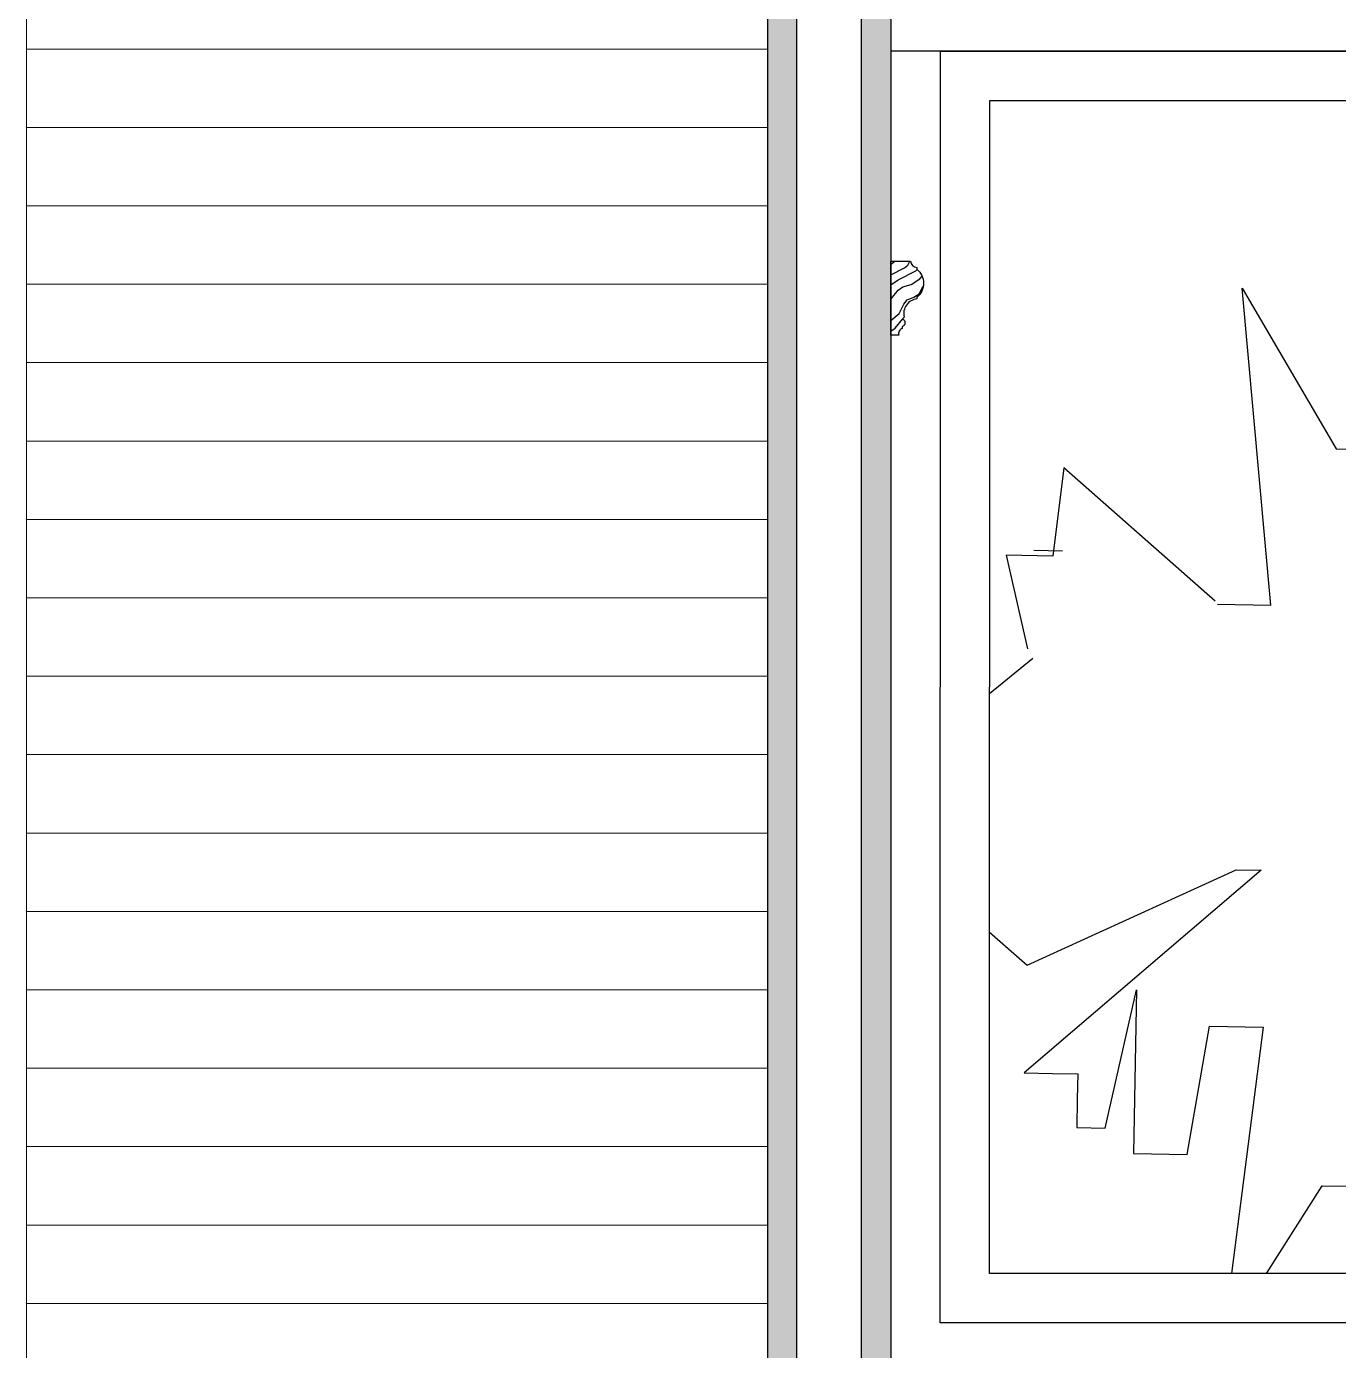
# Model space of a CAD drawing. Header units: millimetres. Extents: x 92928 to 223128, y -11456 to 21098.
# Drawn here: x 185478 to 186010, y 18386 to 18923 of the extents above; entities that cross this region are included whole.
import ezdxf
from ezdxf.xclip import XClip

# ---------------------------------------------------------------- set-up
doc = ezdxf.new("R2010")
doc.units = ezdxf.units.MM
doc.header["$XCLIPFRAME"] = 0
doc.layers.add('_ACM-A-WALL-HACH', color=251, linetype='Continuous', lineweight=9)
doc.layers.add('I-WALL', color=6, linetype='Continuous', lineweight=13)
for name, color, linetype in [('I-DETL-LW01', 1, 'Continuous'), ('I-DETL-LW02', 2, 'Continuous'), ('I-DETL-LW251', 251, 'Continuous'), ('I-PL-IDS-MILL', 40, 'Continuous'), ('PE-尺寸标注', 44, 'Continuous')]:
    doc.layers.add(name, color=color, linetype=linetype)

# ---------------------------------------------------------------- blocks, each defined once
blk = doc.blocks.new('2008092313492155')
at = {"color": 8, "linetype": 'Continuous'}
for p, q in [((934.3628767070913, 242.25947755372), (896.3226630103236, 177.247922479939)), ((922.6805428049483, 113.9186893494398), (934.3628767070913, 242.25947755372)), ((896.3226630103236, 177.247922479939), (886.191026899025, 177.0589836783975)), ((896.3226630103236, 177.247922479939), (896.3226630103236, 177.247922479939)), ((1018.71149026497, 136.1230512558604), (1007.132477566331, 135.9071211969558)), ((1018.71149026497, 136.1230512558604), (1018.71149026497, 136.1230512558604)), ((944.3911916148791, 114.3235582098851), (922.6805428049483, 113.9186893494398)), ((1074.341628242495, 47.21690674261026), (1019.126260127166, 92.40440281343217)), ((1019.126260127166, 92.40440281343217), (1019.126260127166, 92.40440281343217)), ((1074.935980165901, 15.34543639953245), (1021.443765497577, -31.86928214394538)), ((936.7518185473527, 6.740192356889565), (926.6201824360469, 6.551253555348012)), ((926.6201824360469, 6.551253555348012), (926.6201824360469, 6.551253555348012)), ((926.6201824360469, 6.551253555348012), (1022.65928284105, -75.57299792714821)), ((936.7518185473527, 6.740192356889565), (936.7518185473527, 6.740192356889565)), ((1021.443765497577, -31.86928214394538), (936.7518185473527, 6.740192356889565)), ((1021.443765497577, -31.86928214394538), (1021.443765497577, -31.86928214394538)), ((977.1463284875572, -41.8609103425888), (978.3840175078367, -108.230627256622)), ((989.7742182920192, -97.88986526778353), (977.1463284875572, -41.8609103425888)), ((947.5778892178641, -56.55960737994337), (925.8672404079334, -56.96447624038865)), ((925.8672404079334, -56.96447624038865), (942.3264883904048, -184.7804689727172)), ((947.5778892178641, -56.55960737994337), (947.5778892178641, -56.55960737994337)), ((956.6733686979205, -108.6354961170682), (947.5778892178641, -56.55960737994337)), ((1011.080270142411, -75.78892798605284), (1000.948634031112, -75.9778667875944)), ((1000.948634031112, -75.9778667875944), (1000.948634031112, -75.9778667875944)), ((1000.948634031112, -75.9778667875944), (1001.137445945562, -86.10269871752735)), ((1022.65928284105, -75.57299792714821), (1011.080270142411, -75.78892798605284)), ((1011.080270142411, -75.78892798605284), (1011.080270142411, -75.78892798605284)), ((1022.65928284105, -75.57299792714821), (1022.65928284105, -75.57299792714821)), ((1001.137445945562, -86.10269871752735), (1001.137445945562, -86.10269871752735)), ((1001.137445945562, -86.10269871752735), (1001.353230990637, -97.6739352088789)), ((1001.353230990637, -97.6739352088789), (989.7742182920192, -97.88986526778353)), ((989.7742182920192, -97.88986526778353), (989.7742182920192, -97.88986526778353)), ((1001.353230990637, -97.6739352088789), (1001.353230990637, -97.6739352088789)), ((978.3840175078367, -108.230627256622), (956.6733686979205, -108.6354961170682)), ((956.6733686979205, -108.6354961170682), (956.6733686979205, -108.6354961170682)), ((901.8888434245164, -121.2324003882231), (891.7572073132178, -121.4213391897647)), ((942.3264883904048, -184.7804689727172), (901.8888434245164, -121.2324003882231)), ((901.8888434245164, -121.2324003882231), (901.8888434245164, -121.2324003882231))]:
    blk.add_line(p, q, dxfattribs=at)
at = {"color": 8}
blk.add_lwpolyline([(945.224826200254, 115.5229542914949), (1006.603328424804, 169.5657604912021), (1011.052188027243, 133.7535291302856), (1029.950599603573, 134.1059542662688), (1021.205768777421, 96.15840652144016)], dxfattribs=at)
blk = doc.blocks.new('K_1224000099')
at = {"layer": '_ACM-A-WALL-HACH'}
h = blk.add_hatch(dxfattribs=at)
h.set_pattern_fill('ANSI31', color=256, scale=10, angle=45)
h.set_pattern_definition([(90, (-57350, -73763.15121848763), (-31.75, 0), [])])
h.paths.add_polyline_path([(1970, -1123.151218487503), (4380.000000000466, -1123.151218487503), (4380.000000000466, -1423.151218487634), (1970, -1423.151218487634)])
at = {"layer": 'I-DETL-LW251'}
h = blk.add_hatch(dxfattribs=at)
h.set_pattern_fill('ANSI38', color=250, angle=-270.0000000000001)
h.set_pattern_definition([(134.9999999999999, (6537.134210259799, -37234.99716026623), (-2.24506403026729, -2.245064030267287), []), (224.9999999999999, (6537.134210259799, -37234.99716026623), (-2.245064030267293, -6.735192090801863), [7.9375, -4.7625])])
h.paths.add_polyline_path([(2060, -1435.151198237698), (2059.999999999971, -1423.15119823772), (4290.000121234392, -1423.15119823772), (4290.000121234392, -1435.15119823772)])
at = {"layer": 'PE-尺寸标注'}
h = blk.add_hatch(dxfattribs=at)
h.set_pattern_fill('木纹面1', color=250, scale=5.000000000000001, angle=-1.272221872585407e-14, style=0, pattern_type=2)
h.set_pattern_definition([(63.43494882, (-15016.49509797862, 89965.84756453798), (19.9999999776412, -1.019978660492269e-09), [4.621368350000001, -17.7393114]), (40.60129464999999, (-15029.65213732864, 89983.14153078798), (19.99999998960277, 1.801355053669543e-08), [4.1580665, -88.03737800000002]), (40.60129464999999, (-15019.65213732864, 90003.14153078798), (19.99999998960277, 1.801355053669543e-08), [4.1580665, -88.03737800000002]), (40.60129464999999, (-15009.65213732864, 90023.14153078798), (19.99999995163994, -1.452601939074124e-08), [4.1580665, -88.03737800000002]), (63.43494882, (-15026.64253397862, 89963.05269253798), (19.9999999776412, -1.019978660492269e-09), [4.237007800000001, -18.12367195]), (50.19442890999996, (-15024.7476864786, 89966.84238753798), (20.00000001048199, 7.906929521530867e-10), [2.2404905, -75.86200600000001]), (50.19442890999996, (-15014.7476864786, 89986.84238753798), (20.00000001048199, 7.906929521530867e-10), [2.2404905, -75.86200600000001]), (50.19442890999996, (-15004.7476864786, 90006.84238753798), (20.00000001048199, 7.906929521530867e-10), [2.2404905, -75.86200600000001]), (21.80140948999999, (-15023.3133594286, 89968.56358003798), (19.99999999207266, -2.658084763747379e-08), [2.868712150000001, -50.98293590000001]), (33.69006752999998, (-15020.64982702862, 89969.62899298797), (20.00000002516126, -1.246419201524216e-08), [2.521813, -33.53369975]), (63.43494879999999, (-15018.55155177863, 89971.02784313797), (19.99999997764121, -8.001295296393451e-09), [3.3552885, -19.0053909]), (44.99999999999999, (-15017.0510209786, 89974.02890473798), (19.99999996643937, -5.665538888141027e-15), [2.7178182, -53.85072430000001]), (44.99999999999999, (-15007.0510209786, 89994.02890473798), (19.99999996643937, -5.665538888141027e-15), [2.7178182, -53.85072430000001]), (21.80140948999999, (-15015.12923332863, 89975.95069238798), (19.99999999207266, -2.658084763747379e-08), [2.19237, -51.65927800000001]), (63.43494879999999, (-15033.12361442862, 89962.59053168798), (19.99999997764121, -8.001295296393451e-09), [7.1895999, -15.1710799]), (50.19442890999996, (-15029.90832757863, 89969.02110533798), (20.00000001048199, 7.906929521530867e-10), [4.573562000000001, -73.52893490000001]), (50.19442890999996, (-15019.90832757863, 89989.02110533798), (20.00000001048199, 7.906929521530867e-10), [4.573562000000001, -73.52893490000001]), (50.19442890999996, (-15009.90832757863, 90009.02110533798), (20.00000001048199, 7.906929521530867e-10), [4.573562000000001, -73.52893490000001]), (33.69006752999998, (-15026.98040462862, 89972.53461288798), (20.00000002516126, -1.246419201524216e-08), [2.240559500000001, -33.81495340000001]), (15.94539589999995, (-15025.11614657863, 89973.77745158799), (19.99999999510855, -1.449476092599893e-06), [3.5624845, -69.23861445000001]), (33.69006752999998, (-15021.69073247863, 89974.75614128797), (20.00000002516126, -1.246419201524216e-08), [4.092966500000001, -31.96254620000001]), (50.19442890999996, (-15018.28517847863, 89977.02651063798), (20.00000001048199, 7.906929521530867e-10), [5.197338000000001, -72.90515900000001]), (50.19442890999996, (-15008.28517847863, 89997.02651063798), (20.00000001048199, 7.906929521530867e-10), [5.197338000000001, -72.90515900000001]), (50.19442889999996, (-14998.28517847863, 90017.02651063798), (20.00000001048199, -2.699964810685992e-09), [5.197338000000001, -72.90515900000001]), (21.80140948999999, (-15014.95791862861, 89981.01921838798), (19.99999999207266, -2.658084763747379e-08), [5.714501500000001, -48.13714700000001]), (50.19442890999996, (-15034.42835922862, 89969.98104203798), (20.00000001048199, 7.906929521530867e-10), [5.214066750000002, -72.88843]), (50.19442890999996, (-15024.42835922862, 89989.98104203798), (20.00000001048199, 7.906929521530867e-10), [5.214066750000002, -72.88843]), (50.19442890999996, (-15014.42835922862, 90009.98104203798), (20.00000001048199, 7.906929521530867e-10), [5.214066750000002, -72.88843]), (33.69006752999998, (-15031.09039502862, 89973.98659903798), (20.00000002516126, -1.246419201524216e-08), [4.838075000000001, -31.21743775000001]), (26.56505117999999, (-15027.06487332861, 89976.67028023797), (19.9999999776412, 1.019969549860536e-09), [7.985960000000001, -81.45675900000002]), (26.56505117999999, (-15017.06487332861, 89996.67028023797), (19.9999999776412, 1.019969549860536e-09), [7.985960000000001, -81.45675900000002]), (40.60129464999999, (-15019.9219922286, 89980.24172853798), (19.99999998960277, 1.801355053669543e-08), [4.319301400000001, -87.87614315000002]), (40.60129464999999, (-15009.9219922286, 90000.24172853798), (19.99999998960277, 1.801355053669543e-08), [4.319301400000001, -87.87614315000002]), (40.60129464999999, (-14999.92199422861, 90020.24172853798), (19.99999998960277, 1.801355053669543e-08), [4.319301400000001, -87.87614315000002]), (33.69006752999998, (-15033.09366972861, 89976.76491758798), (20.00000002516126, -1.246419201524216e-08), [2.735791650000001, -33.31972211000001]), (26.56505119999996, (-15030.81735347863, 89978.28246173798), (19.99999997764121, 8.001283965315668e-09), [7.158076200000001, -82.284643]), (26.56505119999996, (-15020.81735347863, 89998.28246173798), (20.00000002236256, -8.144143371143085e-08), [7.158076200000001, -82.284643]), (40.60129464999999, (-15024.4149754786, 89981.48365053798), (19.99999998960277, 1.801355053669543e-08), [1.700823, -90.49462155000002]), (40.60129464999999, (-15014.4149754786, 90001.48365053798), (19.99999998960277, 1.801355053669543e-08), [1.700823, -90.49462155000002]), (40.60129464999999, (-15004.41497572861, 90021.48365053798), (19.99999998960277, 1.801355053669543e-08), [1.700823, -90.49462155000002])])
h.paths.add_polyline_path([(2082.582703153981, -1461.209858795417), (4267.416640090756, -1461.20985879565), (4267.417433435068, -1465.954655131638), (4260.80655223591, -1465.954655131638), (4260.80655223591, -1468.757370652595), (4269.999343222531, -1468.757370652595), (4269.999343222531, -1473.209858795417), (2080, -1473.209858795417), (2080, -1468.757503463326), (2089.19279098665, -1468.757503463326), (2089.19279098665, -1465.95478794237), (2082.581909787463, -1465.95478794237)])
h = blk.add_hatch(dxfattribs=at)
h.set_pattern_fill('木纹面1', color=250, scale=5, angle=-90.00000000000001, style=0, pattern_type=2)
h.set_pattern_definition([(333.43494882, (-42750.78465780502, -13881.69513226814), (-1.019976211198673e-09, -19.9999999776412), [4.62136835, -17.7393114]), (310.60129465, (-42733.49069155502, -13868.53809291814), (1.801355298598903e-08, -19.99999998960277), [4.1580665, -88.037378]), (310.60129465, (-42713.49069155502, -13878.53809291814), (1.801355298598903e-08, -19.99999998960277), [4.1580665, -88.037378]), (310.60129465, (-42693.49069155502, -13888.53809291814), (-1.452601694144764e-08, -19.99999995163994), [4.1580665, -88.037378]), (333.43494882, (-42753.57952980502, -13871.54769626814), (-1.019976211198673e-09, -19.9999999776412), [4.2370078, -18.12367195]), (320.19442891, (-42749.78983480502, -13873.44254376814), (7.906954014466862e-10, -20.00000001048198), [2.2404905, -75.862006]), (320.19442891, (-42729.78983480502, -13883.44254376814), (7.906954014466862e-10, -20.00000001048198), [2.2404905, -75.862006]), (320.19442891, (-42709.78983480502, -13893.44254376814), (7.906954014466862e-10, -20.00000001048198), [2.2404905, -75.862006]), (291.80140949, (-42748.06864230502, -13874.87687081814), (-2.658084518818019e-08, -19.99999999207265), [2.86871215, -50.9829359]), (303.69006753, (-42747.00322935502, -13877.54040321814), (-1.246418956594856e-08, -20.00000002516126), [2.521813, -33.53369975]), (333.4349488, (-42745.60437920502, -13879.63867846814), (-8.001292847099853e-09, -19.9999999776412), [3.3552885, -19.0053909]), (315, (-42742.60331760503, -13881.13920926814), (-3.216245293956312e-15, -19.99999996643937), [2.7178182, -53.8507243]), (315, (-42722.60331760503, -13891.13920926814), (-3.216245293956312e-15, -19.99999996643937), [2.7178182, -53.8507243]), (291.80140949, (-42740.68152995502, -13883.06099691814), (-2.658084518818019e-08, -19.99999999207265), [2.19237, -51.65927799999999]), (333.4349488, (-42754.04169065502, -13865.06661581814), (-8.001292847099853e-09, -19.9999999776412), [7.1895999, -15.1710799]), (320.19442891, (-42747.61111700503, -13868.28190266814), (7.906954014466862e-10, -20.00000001048198), [4.573562, -73.5289349]), (320.19442891, (-42727.61111700503, -13878.28190266814), (7.906954014466862e-10, -20.00000001048198), [4.573562, -73.5289349]), (320.19442891, (-42707.61111700503, -13888.28190266814), (7.906954014466862e-10, -20.00000001048198), [4.573562, -73.5289349]), (303.69006753, (-42744.09760945503, -13871.20982561814), (-1.246418956594856e-08, -20.00000002516126), [2.2405595, -33.8149534]), (285.9453959, (-42742.85477075502, -13873.07408366814), (-1.449476090150599e-06, -19.99999999510854), [3.5624845, -69.23861445]), (303.69006753, (-42741.87608105503, -13876.49949776814), (-1.246418956594856e-08, -20.00000002516126), [4.0929665, -31.9625462]), (320.19442891, (-42739.60571170502, -13879.90505176814), (7.906954014466862e-10, -20.00000001048198), [5.197338, -72.905159]), (320.19442891, (-42719.60571170502, -13889.90505176814), (7.906954014466862e-10, -20.00000001048198), [5.197338, -72.905159]), (320.1944289, (-42699.60571170502, -13899.90505176814), (-2.699962361392391e-09, -20.00000001048198), [5.197338, -72.905159]), (291.80140949, (-42735.61300395502, -13883.23231161814), (-2.658084518818019e-08, -19.99999999207265), [5.7145015, -48.137147]), (320.19442891, (-42746.65118030502, -13863.76187101814), (7.906954014466862e-10, -20.00000001048198), [5.214066750000001, -72.88842999999999]), (320.19442891, (-42726.65118030502, -13873.76187101814), (7.906954014466862e-10, -20.00000001048198), [5.214066750000001, -72.88842999999999]), (320.19442891, (-42706.65118030502, -13883.76187101814), (7.906954014466862e-10, -20.00000001048198), [5.214066750000001, -72.88842999999999]), (303.69006753, (-42742.64562330503, -13867.09983521814), (-1.246418956594856e-08, -20.00000002516126), [4.838075, -31.21743775]), (296.56505118, (-42739.96194210503, -13871.12535691814), (1.019971999154131e-09, -19.9999999776412), [7.985959999999978, -81.45675899999966]), (296.56505118, (-42719.96194210503, -13881.12535691814), (1.019971999154131e-09, -19.9999999776412), [7.985959999999978, -81.45675899999966]), (310.60129465, (-42736.39049380503, -13878.26823801814), (1.801355298598903e-08, -19.99999998960277), [4.319301400000001, -87.87614315]), (310.60129465, (-42716.39049380503, -13888.26823801814), (1.801355298598903e-08, -19.99999998960277), [4.319301400000001, -87.87614315]), (310.60129465, (-42696.39049380503, -13898.26823601814), (1.801355298598903e-08, -19.99999998960277), [4.319301400000001, -87.87614315]), (303.69006753, (-42739.86730475503, -13865.09656051814), (-1.246418956594856e-08, -20.00000002516126), [2.73579165, -33.31972211]), (296.5650512, (-42738.34976060502, -13867.37287676814), (8.001286414609262e-09, -19.9999999776412), [7.158076199999979, -82.28464299999965]), (296.5650512, (-42718.34976060502, -13877.37287676814), (-8.144143126213724e-08, -20.00000002236256), [7.158076199999979, -82.28464299999965]), (310.60129465, (-42735.14857180502, -13873.77525476814), (1.801355298598903e-08, -19.99999998960277), [1.700823, -90.49462155]), (310.60129465, (-42715.14857180502, -13883.77525476814), (1.801355298598903e-08, -19.99999998960277), [1.700823, -90.49462155]), (310.60129465, (-42695.14857180502, -13893.77525451814), (1.801355298598903e-08, -19.99999998960277), [1.700823, -90.49462155])])
edge = h.paths.add_edge_path()
edge.add_line((3870.000000000466, -1473.092542260209), (3870.000000000466, -1481.071938556059))
edge.add_arc((3870.530798746477, -1484.269412886024), 3.241232697537182, 99.42546738474049, 170.5737766989053)
edge.add_line((3867.333331419737, -1483.738571955044), (3866.66664434105, -1483.738573291026))
edge.add_arc((3860.999985394796, -1478.991911246187), 7.392010834757422, 219.9511821530596, 320.04886315912677, ccw=False)
edge.add_line((3855.33333020244, -1483.738577772478), (3854.666643122386, -1483.738579117555))
edge.add_arc((3848.853753174073, -1484.226609858291), 5.833340685663203, 4.799106715749388, 105.1464253195259)
edge.add_line((3847.329578713427, -1478.595912231125), (3846.655749264697, -1477.888027673769))
edge.add_arc((3845.028275736055, -1477.06295107396), 1.824670239257439, 201.7342191242934, 333.11646144337146, ccw=False)
edge.add_line((3843.333318421792, -1477.738629388645), (3842.6666499571, -1477.738630723128))
edge.add_arc((3840.668820952764, -1478.401038372434), 2.104781372156005, 18.34364903705413, 108.5281298696348)
edge.add_line((3839.999984142487, -1476.405352538997), (3839.99997832402, -1473.092542260209))
edge.add_line((3839.999978323991, -1473.092542260209), (3870.000000000437, -1473.092542260209))
at = {"layer": 'I-DETL-LW01'}
blk.add_lwpolyline([(2060, -1423.151198237749), (2060, -1435.151198237749), (4290.000121234392, -1435.15119823772), (4290.000121234392, -1423.15119823772)], close=True, dxfattribs=at)
at = {"layer": 'I-DETL-LW02'}
blk.add_lwpolyline([(2082.582703153981, -1461.209858795417), (4267.416640090756, -1461.20985879565), (4267.417433435068, -1465.954655131638), (4260.80655223591, -1465.954655131638), (4260.80655223591, -1468.757370652595), (4269.999343222531, -1468.757370652595), (4269.999343222531, -1473.209858795417), (2080, -1473.209858795417), (2080, -1468.757503463326), (2089.19279098665, -1468.757503463326), (2089.19279098665, -1465.95478794237), (2082.581909787463, -1465.95478794237)], close=True, dxfattribs=at)
blk.add_lwpolyline([(3870.000000000466, -1473.092542260209), (3870.000000000466, -1481.071938556059, 0.3208161007806607), (3867.333331419737, -1483.738571955044), (3866.66664434108, -1483.738573291026, -0.4668266522621926), (3855.33333020244, -1483.738577772478), (3854.666643122386, -1483.738579117555, 0.4681539542228489), (3847.329578713427, -1478.595912231125), (3846.655749264697, -1477.888027673769, -0.6455820401914517), (3843.333318421792, -1477.738629388645), (3842.666649957129, -1477.738630723128, 0.4151569340983184), (3839.999984142487, -1476.405352538997), (3839.999978323991, -1473.092542260209)], format="xyb", close=True, dxfattribs=at)
at = {"layer": 'I-PL-IDS-MILL', "color": 8}
blk.add_lwpolyline([(3955.001903087395, -2246.545130708335), (3955.001903087395, -1473.209858795417)], dxfattribs=at)
at = {"layer": 'I-PL-IDS-MILL'}
for points in [[(3440, -2683.098852582858), (3440, -1493.151218487634), (3955.001903087395, -1493.209858795417), (3955.001903087395, -2246.545130708331, 0.5160294869416313), (3734.642392404901, -2683.098852582858)], [(3460, -2663.098852582858), (3460, -1513.153495902377), (3935.001903087395, -1513.207581639981), (3935.001903087395, -2229.8219229436, 0.4678745347292292), (3703.33088247056, -2663.098852582858)]]:
    blk.add_lwpolyline(points, format="xyb", close=True, dxfattribs=at)
at = {"layer": 'I-WALL'}
blk.add_lwpolyline([(1970, -1123.151218487503), (4380.000000000466, -1123.151218487503), (4380.000000000466, -1423.151218487634), (1970, -1423.151218487634)], close=True, dxfattribs=at)
ref = blk.add_blockref('2008092313492155', (3616.761600862956, -2549.764896198605), dxfattribs=dict(xscale=-1, rotation=270))
XClip(ref).set_block_clipping_path([(255.64077115189139, -156.76160086289747), (1036.6114005548316, 318.240302224498)])

msp = doc.modelspace()

# ---------------------------------------------------------------- block references
at = {"rotation": 90}
msp.add_blockref('K_1224000099', (184355.0708372815, 14957.6441848533), dxfattribs=at)

doc.saveas('drawing.dxf')
